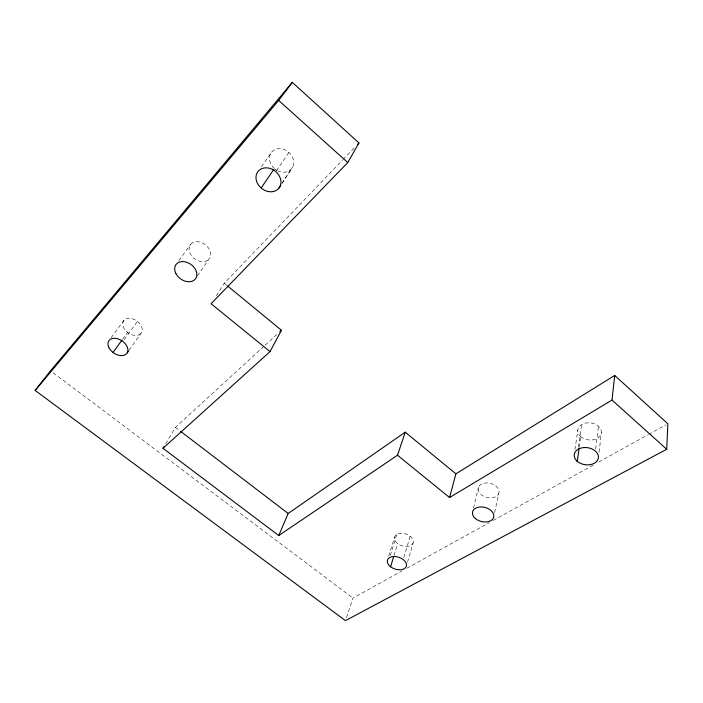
<?xml version="1.0" encoding="UTF-8"?>
<svg xmlns="http://www.w3.org/2000/svg" width="703" height="703" viewBox="0 0 703 703"><rect width="100%" height="100%" fill="white"/><g stroke="black" fill="none" stroke-linecap="round" stroke-linejoin="round"><path stroke-width="0.53" stroke-dasharray="3.52 2.64" d="M599.088 452.196L601.381 432.688M595.687 448.945L598.455 426.246M579.237 447.354L580.748 436.598M578.481 447.073L581.662 424.533M574.975 449.56L577.761 430.236M494.631 512.54L498.735 493.62A10.633 7.276 13.8 0 0 485.958 482.926A10.633 7.276 13.8 0 0 481.204 494.666A10.633 7.276 13.8 0 0 498.735 493.62M473.488 508.12L478.488 487.293M407.485 562.215L413.1 542.944A9.684 6.213 18 0 0 400.974 533.322A9.684 6.213 18 0 0 397.608 543.542A9.684 6.213 18 0 0 413.1 542.944M403.847 557.576L410.148 536.301M393.97 555.678L397.67 543.595M390.253 555.581L396.808 534.429M388.706 556.126L394.664 537.013M346.491 617.559L352.968 598.095L401.931 570.985M165.688 443.742L175.416 427.389L264.442 345.841M216.252 295.708L224.283 283.23L342.308 160.284M281.982 183.325L291.297 169.098M281.815 183.615L292.861 166.734M276.437 170.811L288.871 152.393M197.455 275.848L208.87 259.205A11.758 8.84 36.6 0 0 200.54 242.245A11.758 8.84 36.6 0 0 190.179 253.572A11.758 8.84 36.6 0 0 208.87 259.205M261.367 166.752L271.789 151.936M129.088 350.217L140.899 333.53A10.747 7.338 34.8 0 0 132.603 318.819A10.747 7.338 34.8 0 0 123.974 328.248A10.747 7.338 34.8 0 0 140.899 333.53M124.167 339.742L137.428 321.394M122.524 339.356L127.594 332.37M178.861 260.628L190.768 244.24M111.144 337.651L124.018 320.278M343.064 159.502L355.173 146.892M265.251 345.094L277.386 333.978M406.729 568.332L489.288 522.619M493.128 520.492L593.93 464.692M598.728 462.038L647.691 434.929M648.649 434.401L665.934 424.832M53.156 372.792L352.968 598.095M175.416 427.389L179.748 430.702M224.283 283.23L226.805 285.304M274.398 168.553A12.988 10.844 40.1 0 1 275.497 149.379A12.988 10.844 40.1 0 1 293.661 161.128A12.988 10.844 40.1 0 1 278.133 170.97M277.149 170.477A12.988 10.844 40.1 0 1 275.04 169.089M580.66 436.519A11.872 8.568 7.2 0 0 600.766 434.858A11.872 8.568 7.2 0 0 587.304 422.828A11.872 8.568 7.2 0 0 580.66 436.519"/><path stroke-width="1.05" d="M397.503 455.236L278.748 535.537L162.982 448.286L270.022 351.632L211.085 303.722L347.765 162.542L358.952 142.946L292.316 82.365L50.528 370.815L35.15 390.42L345.472 620.635L666.725 449.261L667.85 423.768L614.712 375.455L455.887 473.84L449.551 497.539L397.503 455.236L405.253 432.169L455.887 473.84M449.551 497.539L612.005 400.069L614.712 375.455M577.286 461.344L579.087 448.435M390.578 566.759L393.662 556.688M278.748 535.537L288.177 513.48L405.253 432.169M270.022 351.632L281.437 330.269L227.64 285.998M162.982 448.286L164.063 446.467M278.493 188.668A13.383 10.976 38.9 0 0 269.882 168.386A13.383 10.976 38.9 0 0 257.008 182.385A13.383 10.976 38.9 0 0 278.493 188.668L280.822 185.109M261.147 188L273.792 169.441M127.217 352.853L128.464 351.096M113.025 352.458L121.891 340.234M35.15 390.42L278.669 100.424L292.316 82.365M357.44 144.528L358.952 142.946M279.82 331.754L281.437 330.269M180.618 431.361L288.177 513.48M278.669 100.424L347.765 162.542M612.005 400.069L666.725 449.261M577.189 461.265A12.206 8.612 7.9 0 0 597.822 459.788A12.206 8.612 7.9 0 0 583.973 447.556A12.206 8.612 7.9 0 0 577.189 461.265M109.281 348.275A11.02 7.346 34.4 0 0 126.602 353.732A11.02 7.346 34.4 0 0 117.946 338.864A11.02 7.346 34.4 0 0 109.281 348.275M175.873 273.502A12.083 8.893 35.9 0 0 195.047 279.346A12.083 8.893 35.9 0 0 186.33 262.14A12.083 8.893 35.9 0 0 175.873 273.502M390.508 566.706A9.912 6.186 18.2 0 0 406.308 566.266A9.912 6.186 18.2 0 0 393.865 556.53A9.912 6.186 18.2 0 0 390.508 566.706M475.553 518.673A10.897 7.276 14.2 0 0 493.488 517.795A10.897 7.276 14.2 0 0 480.36 506.951A10.897 7.276 14.2 0 0 475.553 518.673"/></g></svg>
